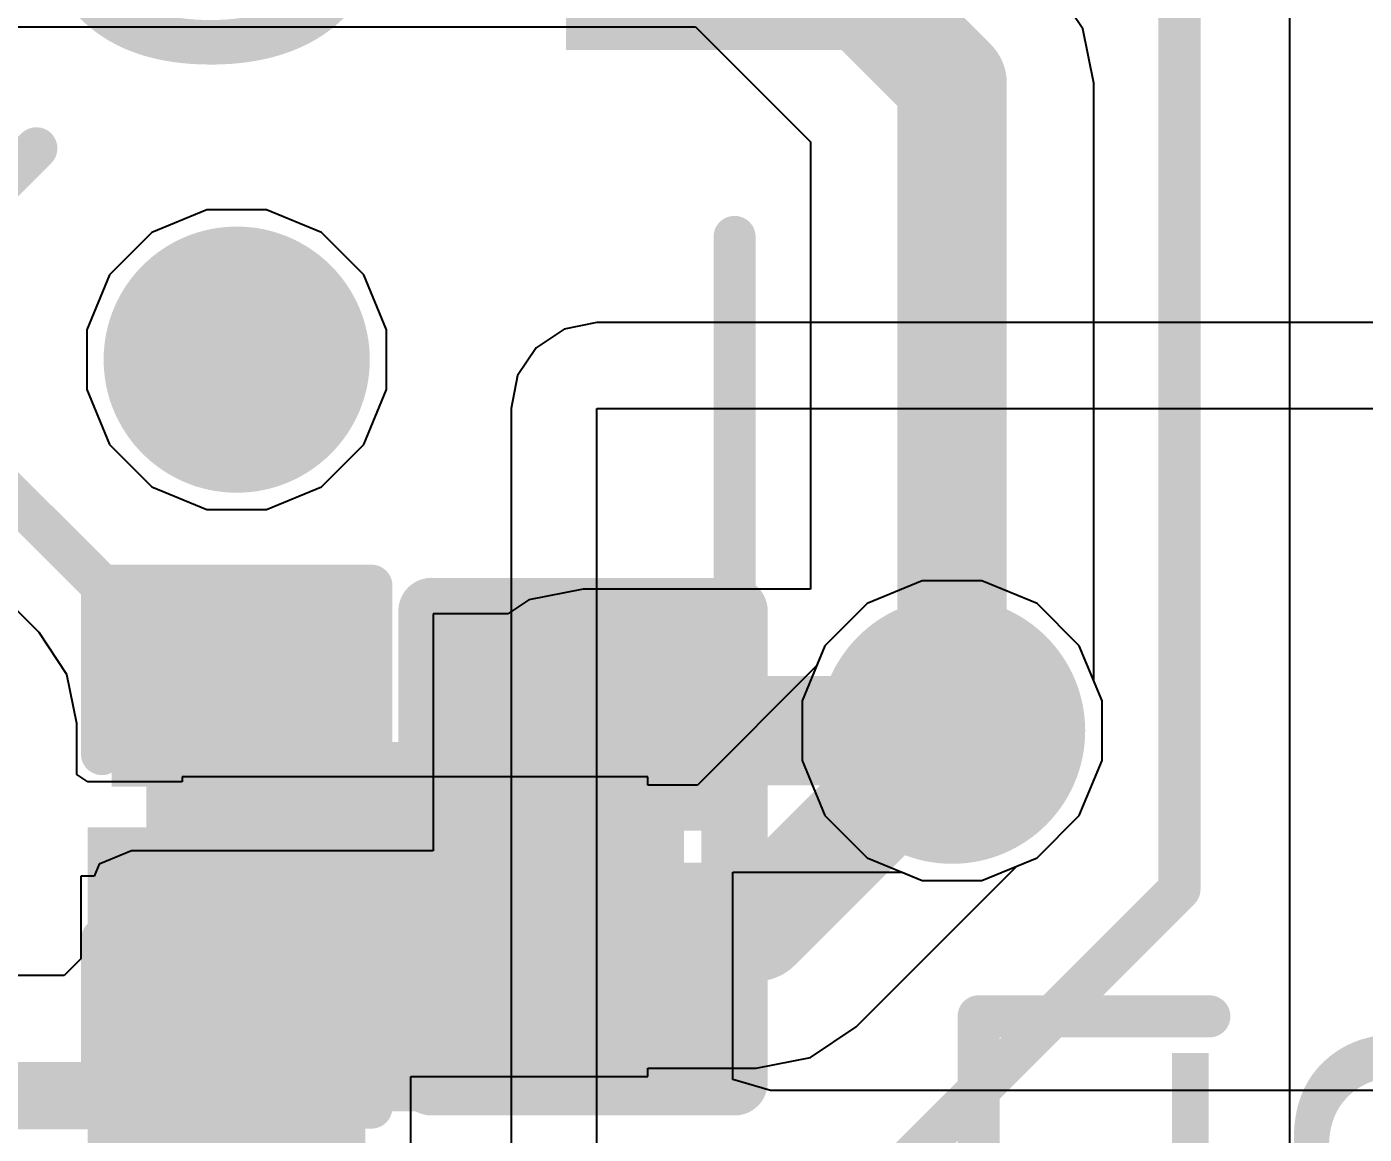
# Model space of a CAD drawing. Header units: inches. Extents: x -2.7 to 10.9, y -2.9 to 7.4.
# Drawn here: x -0.2661 to -0.1072, y -2.4992 to -2.3676 of the extents above; entities that cross this region are included whole.
import ezdxf

# ---------------------------------------------------------------- set-up
doc = ezdxf.new("R2010")
doc.units = ezdxf.units.IN
doc.header["$MEASUREMENT"] = 0
for name, color, linetype in [('Board Outline', 216, 'Continuous'), ('Bottom Layer', 5, 'Continuous'), ('Bottom Overlay', 54, 'Continuous'), ('Bottom Paste', 16, 'Continuous'), ('Bottom Solder', 6, 'Continuous'), ('Drill Drawing', 1, 'Continuous'), ('Layer 2', 16, 'Continuous'), ('Layer 3', 76, 'Continuous'), ('Top Layer', 1, 'Continuous'), ('Top Overlay', 2, 'Continuous'), ('Top Paste', 8, 'Continuous'), ('Top Solder', 216, 'Continuous'), ('Via Holes', 16, 'Continuous')]:
    doc.layers.add(name, color=color, linetype=linetype)
doc.styles.add('Arial', font='', dxfattribs={"height": 0.2})
doc.styles.get('Arial').set_extended_font_data('Arial')

# ---------------------------------------------------------------- blocks, each defined once
blk = doc.blocks.new('IND_0402_B_68')
at = {"layer": 'Bottom Layer'}
for points in [[(-0.02165, 0.01181), (-0.00591, 0.01181), (-0.00591, -0.01181), (-0.02165, -0.01181)], [(0.00591, 0.01181), (0.02165, 0.01181), (0.02165, -0.01181), (0.00591, -0.01181)]]:
    blk.add_hatch(color=5, dxfattribs=at).paths.add_polyline_path(points)
at = {"layer": 'Bottom Paste'}
for points in [[(-0.02165, 0.01181), (-0.00591, 0.01181), (-0.00591, -0.01181), (-0.02165, -0.01181)], [(0.00591, 0.01181), (0.02165, 0.01181), (0.02165, -0.01181), (0.00591, -0.01181)]]:
    blk.add_hatch(color=16, dxfattribs=at).paths.add_polyline_path(points)
at = {"layer": 'Bottom Solder'}
for points in [[(-0.02565, 0.01581), (-0.00191, 0.01581), (-0.00191, -0.01581), (-0.02565, -0.01581)], [(0.00191, 0.01581), (0.02565, 0.01581), (0.02565, -0.01581), (0.00191, -0.01581)]]:
    blk.add_hatch(color=6, dxfattribs=at).paths.add_polyline_path(points)
at = {"layer": 'Bottom Overlay'}
for points in [[(-0.028, -0.018, 0.00787, 0.00787, 0), (-0.028, 0.018, 0.00787, 0.00787, 0)], [(-0.028, 0.018, 0.00787, 0.00787, 0), (-0.012, 0.018, 0.00787, 0.00787, 0)], [(-0.012, 0.018, 0.00787, 0.00787, 0), (0.028, 0.018, 0.00787, 0.00787, 0)], [(0.028, -0.018, 0.00787, 0.00787, 0), (0.028, 0.018, 0.00787, 0.00787, 0)], [(-0.028, -0.018, 0.00787, 0.00787, 0), (-0.012, -0.018, 0.00787, 0.00787, 0)], [(-0.012, -0.018, 0.00787, 0.00787, 0), (0.028, -0.018, 0.00787, 0.00787, 0)]]:
    blk.add_lwpolyline(points, format="xyseb", dxfattribs=at)
for points in [[(-0.02997, 0.018, 0.00394, 0.00394, 1), (-0.02603, 0.018, 0.00394, 0.00394, 1)], [(-0.02997, 0.018, 0.00394, 0.00394, 1), (-0.02603, 0.018, 0.00394, 0.00394, 1)], [(-0.01397, 0.018, 0.00394, 0.00394, 1), (-0.01003, 0.018, 0.00394, 0.00394, 1)], [(-0.01397, 0.018, 0.00394, 0.00394, 1), (-0.01003, 0.018, 0.00394, 0.00394, 1)], [(0.02603, 0.018, 0.00394, 0.00394, 1), (0.02997, 0.018, 0.00394, 0.00394, 1)], [(0.02603, 0.018, 0.00394, 0.00394, 1), (0.02997, 0.018, 0.00394, 0.00394, 1)], [(-0.02997, -0.018, 0.00394, 0.00394, 1), (-0.02603, -0.018, 0.00394, 0.00394, 1)], [(-0.02997, -0.018, 0.00394, 0.00394, 1), (-0.02603, -0.018, 0.00394, 0.00394, 1)], [(-0.01397, -0.018, 0.00394, 0.00394, 1), (-0.01003, -0.018, 0.00394, 0.00394, 1)], [(-0.01397, -0.018, 0.00394, 0.00394, 1), (-0.01003, -0.018, 0.00394, 0.00394, 1)], [(0.02603, -0.018, 0.00394, 0.00394, 1), (0.02997, -0.018, 0.00394, 0.00394, 1)], [(0.02603, -0.018, 0.00394, 0.00394, 1), (0.02997, -0.018, 0.00394, 0.00394, 1)]]:
    blk.add_lwpolyline(points, format="xyseb", close=True, dxfattribs=at)
blk = doc.blocks.new('IND_0402_69')
at = {"layer": 'Top Layer'}
for points in [[(-0.02165, 0.01181), (-0.00591, 0.01181), (-0.00591, -0.01181), (-0.02165, -0.01181)], [(0.00591, 0.01181), (0.02165, 0.01181), (0.02165, -0.01181), (0.00591, -0.01181)]]:
    blk.add_hatch(color=1, dxfattribs=at).paths.add_polyline_path(points)
at = {"layer": 'Top Paste'}
for points in [[(-0.02165, 0.01181), (-0.00591, 0.01181), (-0.00591, -0.01181), (-0.02165, -0.01181)], [(0.00591, 0.01181), (0.02165, 0.01181), (0.02165, -0.01181), (0.00591, -0.01181)]]:
    blk.add_hatch(color=8, dxfattribs=at).paths.add_polyline_path(points)
at = {"layer": 'Top Solder'}
for points in [[(-0.02565, 0.01581), (-0.00191, 0.01581), (-0.00191, -0.01581), (-0.02565, -0.01581)], [(0.00191, 0.01581), (0.02565, 0.01581), (0.02565, -0.01581), (0.00191, -0.01581)]]:
    blk.add_hatch(color=216, dxfattribs=at).paths.add_polyline_path(points)
at = {"layer": 'Top Overlay'}
for points in [[(-0.028, 0.018, 0.00787, 0.00787, 0), (-0.012, 0.018, 0.00787, 0.00787, 0)], [(-0.028, 0.018, 0.00787, 0.00787, 0), (-0.028, -0.018, 0.00787, 0.00787, 0)], [(-0.012, 0.018, 0.00787, 0.00787, 0), (0.028, 0.018, 0.00787, 0.00787, 0)], [(0.028, 0.018, 0.00787, 0.00787, 0), (0.028, -0.018, 0.00787, 0.00787, 0)], [(-0.028, -0.018, 0.00787, 0.00787, 0), (-0.012, -0.018, 0.00787, 0.00787, 0)], [(-0.012, -0.018, 0.00787, 0.00787, 0), (0.028, -0.018, 0.00787, 0.00787, 0)]]:
    blk.add_lwpolyline(points, format="xyseb", dxfattribs=at)
for points in [[(-0.02997, 0.018, 0.00394, 0.00394, 1), (-0.02603, 0.018, 0.00394, 0.00394, 1)], [(-0.02997, 0.018, 0.00394, 0.00394, 1), (-0.02603, 0.018, 0.00394, 0.00394, 1)], [(-0.01397, 0.018, 0.00394, 0.00394, 1), (-0.01003, 0.018, 0.00394, 0.00394, 1)], [(-0.01397, 0.018, 0.00394, 0.00394, 1), (-0.01003, 0.018, 0.00394, 0.00394, 1)], [(0.02603, 0.018, 0.00394, 0.00394, 1), (0.02997, 0.018, 0.00394, 0.00394, 1)], [(0.02603, 0.018, 0.00394, 0.00394, 1), (0.02997, 0.018, 0.00394, 0.00394, 1)], [(-0.02997, -0.018, 0.00394, 0.00394, 1), (-0.02603, -0.018, 0.00394, 0.00394, 1)], [(-0.02997, -0.018, 0.00394, 0.00394, 1), (-0.02603, -0.018, 0.00394, 0.00394, 1)], [(-0.01397, -0.018, 0.00394, 0.00394, 1), (-0.01003, -0.018, 0.00394, 0.00394, 1)], [(-0.01397, -0.018, 0.00394, 0.00394, 1), (-0.01003, -0.018, 0.00394, 0.00394, 1)], [(0.02603, -0.018, 0.00394, 0.00394, 1), (0.02997, -0.018, 0.00394, 0.00394, 1)], [(0.02603, -0.018, 0.00394, 0.00394, 1), (0.02997, -0.018, 0.00394, 0.00394, 1)]]:
    blk.add_lwpolyline(points, format="xyseb", close=True, dxfattribs=at)
blk = doc.blocks.new('C___0402_86')
at = {"layer": 'Top Layer'}
for points in [[(-0.0275, -0.0125), (-0.0275, 0.0125), (-0.0095, 0.0125), (-0.0095, -0.0125)], [(0.0095, -0.0125), (0.0095, 0.0125), (0.0275, 0.0125), (0.0275, -0.0125)]]:
    blk.add_hatch(color=1, dxfattribs=at).paths.add_polyline_path(points)
at = {"layer": 'Top Paste'}
for points in [[(-0.0275, -0.0125), (-0.0275, 0.0125), (-0.0095, 0.0125), (-0.0095, -0.0125)], [(0.0095, -0.0125), (0.0095, 0.0125), (0.0275, 0.0125), (0.0275, -0.0125)]]:
    blk.add_hatch(color=8, dxfattribs=at).paths.add_polyline_path(points)
at = {"layer": 'Top Solder'}
for points in [[(-0.02986, -0.01486), (-0.02986, 0.01486), (-0.00714, 0.01486), (-0.00714, -0.01486)], [(0.00714, -0.01486), (0.00714, 0.01486), (0.02986, 0.01486), (0.02986, -0.01486)]]:
    blk.add_hatch(color=216, dxfattribs=at).paths.add_polyline_path(points)
at = {"layer": 'Top Overlay'}
for points in [[(-0.031, -0.016, 0.005, 0.005, 0), (-0.031, 0.016, 0.005, 0.005, 0)], [(-0.011, 0.016, 0.005, 0.005, 0), (-0.031, 0.016, 0.005, 0.005, 0)], [(0.031, 0.016, 0.005, 0.005, 0), (0.011, 0.016, 0.005, 0.005, 0)], [(0.031, -0.016, 0.005, 0.005, 0), (0.031, 0.016, 0.005, 0.005, 0)], [(-0.011, -0.016, 0.005, 0.005, 0), (-0.031, -0.016, 0.005, 0.005, 0)], [(0.031, -0.016, 0.005, 0.005, 0), (0.011, -0.016, 0.005, 0.005, 0)]]:
    blk.add_lwpolyline(points, format="xyseb", dxfattribs=at)
for points in [[(-0.03225, 0.016, 0.0025, 0.0025, 1), (-0.02975, 0.016, 0.0025, 0.0025, 1)], [(-0.03225, 0.016, 0.0025, 0.0025, 1), (-0.02975, 0.016, 0.0025, 0.0025, 1)], [(-0.01225, 0.016, 0.0025, 0.0025, 1), (-0.00975, 0.016, 0.0025, 0.0025, 1)], [(0.00975, 0.016, 0.0025, 0.0025, 1), (0.01225, 0.016, 0.0025, 0.0025, 1)], [(0.02975, 0.016, 0.0025, 0.0025, 1), (0.03225, 0.016, 0.0025, 0.0025, 1)], [(0.02975, 0.016, 0.0025, 0.0025, 1), (0.03225, 0.016, 0.0025, 0.0025, 1)], [(-0.03225, -0.016, 0.0025, 0.0025, 1), (-0.02975, -0.016, 0.0025, 0.0025, 1)], [(-0.03225, -0.016, 0.0025, 0.0025, 1), (-0.02975, -0.016, 0.0025, 0.0025, 1)], [(-0.01225, -0.016, 0.0025, 0.0025, 1), (-0.00975, -0.016, 0.0025, 0.0025, 1)], [(0.00975, -0.016, 0.0025, 0.0025, 1), (0.01225, -0.016, 0.0025, 0.0025, 1)], [(0.02975, -0.016, 0.0025, 0.0025, 1), (0.03225, -0.016, 0.0025, 0.0025, 1)], [(0.02975, -0.016, 0.0025, 0.0025, 1), (0.03225, -0.016, 0.0025, 0.0025, 1)]]:
    blk.add_lwpolyline(points, format="xyseb", close=True, dxfattribs=at)

msp = doc.modelspace()

# ---------------------------------------------------------------- hatches: boundary and pattern name
at = {"layer": 'Bottom Layer'}
h = msp.add_hatch(color=5, dxfattribs=at)
edge = h.paths.add_edge_path()
edge.add_arc((-0.24111, -2.4072), 0.01181, 0, 360)
h = msp.add_hatch(color=5, dxfattribs=at)
edge = h.paths.add_edge_path()
edge.add_arc((-0.15613, -2.45129), 0.01181, 0, 360)
msp.add_hatch(color=5, dxfattribs=at).paths.add_polyline_path([(-0.25881, -2.55349), (-0.22583, -2.55349), (-0.22583, -2.46275), (-0.25881, -2.46275)])
at = {"layer": 'Bottom Solder'}
h = msp.add_hatch(color=6, dxfattribs=at)
edge = h.paths.add_edge_path()
edge.add_arc((-0.24111, -2.4072), 0.01581, 0, 360)
h = msp.add_hatch(color=6, dxfattribs=at)
edge = h.paths.add_edge_path()
edge.add_arc((-0.15613, -2.45129), 0.01581, 0, 360)
at = {"layer": 'Layer 2'}
h = msp.add_hatch(color=16, dxfattribs=at)
edge = h.paths.add_edge_path()
edge.add_arc((-0.24111, -2.4072), 0.01181, 0, 360)
h = msp.add_hatch(color=16, dxfattribs=at)
edge = h.paths.add_edge_path()
edge.add_arc((-0.15613, -2.45129), 0.01181, 0, 360)
at = {"layer": 'Layer 3'}
h = msp.add_hatch(color=76, dxfattribs=at)
edge = h.paths.add_edge_path()
edge.add_arc((-0.24111, -2.4072), 0.01181, 0, 360)
h = msp.add_hatch(color=76, dxfattribs=at)
edge = h.paths.add_edge_path()
edge.add_arc((-0.15613, -2.45129), 0.01181, 0, 360)
at = {"layer": 'Top Layer'}
h = msp.add_hatch(color=1, dxfattribs=at)
edge = h.paths.add_edge_path()
edge.add_arc((-0.24111, -2.4072), 0.01181, 0, 360)
h = msp.add_hatch(color=1, dxfattribs=at)
edge = h.paths.add_edge_path()
edge.add_arc((-0.15613, -2.45129), 0.01181, 0, 360)
msp.add_hatch(color=1, dxfattribs=at).paths.add_polyline_path([(-0.25361, -2.49256), (-0.18816, -2.49256), (-0.18816, -2.47097), (-0.25361, -2.47097)])
at = {"layer": 'Top Solder'}
h = msp.add_hatch(color=216, dxfattribs=at)
edge = h.paths.add_edge_path()
edge.add_arc((-0.24111, -2.4072), 0.01581, 0, 360)
h = msp.add_hatch(color=216, dxfattribs=at)
edge = h.paths.add_edge_path()
edge.add_arc((-0.15613, -2.45129), 0.01581, 0, 360)
at = {"layer": 'Via Holes'}
h = msp.add_hatch(color=7, dxfattribs=at)
edge = h.paths.add_edge_path()
edge.add_arc((-0.24111, -2.4072), 0.00591, 0, 360)
h = msp.add_hatch(color=7, dxfattribs=at)
edge = h.paths.add_edge_path()
edge.add_arc((-0.15613, -2.45129), 0.00591, 0, 360)

# ---------------------------------------------------------------- linework, layer by layer
at = {"layer": 'Board Outline'}
msp.add_lwpolyline([(2.84412, -0.24125, 0.005, 0.005, -0.741893), (-2.49969, -1.37795, 0.005, 0.005, 0)], format="xyseb", dxfattribs=at)
at = {"layer": 'Bottom Layer'}
for p, q in [((-0.11607, -2.30098), (-0.11607, -2.55484)), ((-0.26459, -2.43962), (-0.28282, -2.42139)), ((-0.15968, -2.43347), (-0.16622, -2.43619)), ((-0.15259, -2.43347), (-0.15968, -2.43347)), ((-0.14604, -2.43619), (-0.15259, -2.43347)), ((-0.16622, -2.43619), (-0.17123, -2.4412)), ((-0.14103, -2.4412), (-0.14604, -2.43619)), ((-0.26127, -2.44459), (-0.26459, -2.43962)), ((-0.17123, -2.4412), (-0.17222, -2.44358)), ((-0.13832, -2.44774), (-0.14103, -2.4412)), ((-0.26011, -2.45044), (-0.26127, -2.44459)), ((-0.17222, -2.44358), (-0.18638, -2.45774)), ((-0.13832, -2.45483), (-0.13832, -2.44774)), ((-0.26011, -2.45647), (-0.26011, -2.45044)), ((-0.14103, -2.46137), (-0.13832, -2.45483)), ((-0.25881, -2.45734), (-0.26011, -2.45647)), ((-0.24758, -2.45734), (-0.25881, -2.45734)), ((-0.19227, -2.45675), (-0.24758, -2.45675)), ((-0.24758, -2.45675), (-0.24758, -2.45734)), ((-0.19227, -2.45774), (-0.19227, -2.45675)), ((-0.18638, -2.45774), (-0.19227, -2.45774)), ((-0.14604, -2.46638), (-0.14103, -2.46137)), ((-0.16752, -2.48646), (-0.14843, -2.46737)), ((-0.14843, -2.46737), (-0.14604, -2.46638)), ((-0.17297, -2.49011), (-0.16752, -2.48646)), ((-0.17941, -2.49139), (-0.17297, -2.49011)), ((-0.22042, -2.50648), (-0.22042, -2.49238)), ((-0.22042, -2.49238), (-0.19227, -2.49238)), ((-0.19227, -2.49238), (-0.19227, -2.49139)), ((-0.19227, -2.49139), (-0.17941, -2.49139))]:
    msp.add_line(p, q, dxfattribs=at)
for points in [[(-0.17941, -2.47456, 0.013, 0.013, 0), (-0.15613, -2.45129, 0.013, 0.013, 0)], [(-0.20614, -2.47456, 0.013, 0.013, 0), (-0.17941, -2.47456, 0.013, 0.013, 0)]]:
    msp.add_lwpolyline(points, format="xyseb", dxfattribs=at)
for points in [[(-0.15938, -2.45129, 0.0065, 0.0065, 1), (-0.15288, -2.45129, 0.0065, 0.0065, 1)], [(-0.20939, -2.47456, 0.0065, 0.0065, 1), (-0.20289, -2.47456, 0.0065, 0.0065, 1)], [(-0.18266, -2.47456, 0.0065, 0.0065, 1), (-0.17616, -2.47456, 0.0065, 0.0065, 1)], [(-0.18266, -2.47456, 0.0065, 0.0065, 1), (-0.17616, -2.47456, 0.0065, 0.0065, 1)]]:
    msp.add_lwpolyline(points, format="xyseb", close=True, dxfattribs=at)
at = {"layer": 'Bottom Overlay'}
for points in [[(-0.15298, -2.48522, 0.005, 0.005, 0), (-0.12557, -2.48522, 0.005, 0.005, 0)], [(-0.15298, -2.50898, 0.005, 0.005, 0), (-0.15298, -2.48522, 0.005, 0.005, 0)]]:
    msp.add_lwpolyline(points, format="xyseb", dxfattribs=at)
for points in [[(-0.15423, -2.48522, 0.0025, 0.0025, 1), (-0.15173, -2.48522, 0.0025, 0.0025, 1)], [(-0.15423, -2.48522, 0.0025, 0.0025, 1), (-0.15173, -2.48522, 0.0025, 0.0025, 1)], [(-0.12682, -2.48522, 0.0025, 0.0025, 1), (-0.12432, -2.48522, 0.0025, 0.0025, 1)]]:
    msp.add_lwpolyline(points, format="xyseb", close=True, dxfattribs=at)
at = {"layer": 'Drill Drawing'}
for points in [[(-0.24611, -2.4022, 0.002, 0.002, 0), (-0.24111, -2.3972, 0.002, 0.002, 0)], [(-0.24111, -2.3972, 0.002, 0.002, 0), (-0.23611, -2.4022, 0.002, 0.002, 0)], [(-0.24411, -2.4042, 0.002, 0.002, 0), (-0.24111, -2.4012, 0.002, 0.002, 0)], [(-0.24111, -2.4012, 0.002, 0.002, 0), (-0.23811, -2.4042, 0.002, 0.002, 0)], [(-0.25111, -2.4022, 0.002, 0.002, 0), (-0.24611, -2.4072, 0.002, 0.002, 0)], [(-0.25111, -2.4022, 0.002, 0.002, 0), (-0.24611, -2.4022, 0.002, 0.002, 0)], [(-0.23611, -2.4022, 0.002, 0.002, 0), (-0.23111, -2.4022, 0.002, 0.002, 0)], [(-0.23611, -2.4072, 0.002, 0.002, 0), (-0.23111, -2.4022, 0.002, 0.002, 0)], [(-0.24711, -2.4042, 0.002, 0.002, 0), (-0.24411, -2.4072, 0.002, 0.002, 0)], [(-0.24711, -2.4042, 0.002, 0.002, 0), (-0.24411, -2.4042, 0.002, 0.002, 0)], [(-0.23811, -2.4042, 0.002, 0.002, 0), (-0.23511, -2.4042, 0.002, 0.002, 0)], [(-0.23811, -2.4072, 0.002, 0.002, 0), (-0.23511, -2.4042, 0.002, 0.002, 0)], [(-0.25111, -2.4122, 0.002, 0.002, 0), (-0.24611, -2.4072, 0.002, 0.002, 0)], [(-0.24711, -2.4102, 0.002, 0.002, 0), (-0.24411, -2.4072, 0.002, 0.002, 0)], [(-0.23811, -2.4072, 0.002, 0.002, 0), (-0.23511, -2.4102, 0.002, 0.002, 0)], [(-0.23611, -2.4072, 0.002, 0.002, 0), (-0.23111, -2.4122, 0.002, 0.002, 0)], [(-0.24711, -2.4102, 0.002, 0.002, 0), (-0.24411, -2.4102, 0.002, 0.002, 0)], [(-0.24411, -2.4102, 0.002, 0.002, 0), (-0.24111, -2.4132, 0.002, 0.002, 0)], [(-0.24111, -2.4132, 0.002, 0.002, 0), (-0.23811, -2.4102, 0.002, 0.002, 0)], [(-0.23811, -2.4102, 0.002, 0.002, 0), (-0.23511, -2.4102, 0.002, 0.002, 0)], [(-0.25111, -2.4122, 0.002, 0.002, 0), (-0.24611, -2.4122, 0.002, 0.002, 0)], [(-0.24611, -2.4122, 0.002, 0.002, 0), (-0.24111, -2.4172, 0.002, 0.002, 0)], [(-0.24111, -2.4172, 0.002, 0.002, 0), (-0.23611, -2.4122, 0.002, 0.002, 0)], [(-0.23611, -2.4122, 0.002, 0.002, 0), (-0.23111, -2.4122, 0.002, 0.002, 0)], [(-0.16113, -2.44629, 0.002, 0.002, 0), (-0.15613, -2.44129, 0.002, 0.002, 0)], [(-0.15613, -2.44129, 0.002, 0.002, 0), (-0.15113, -2.44629, 0.002, 0.002, 0)], [(-0.15913, -2.44829, 0.002, 0.002, 0), (-0.15613, -2.44529, 0.002, 0.002, 0)], [(-0.15613, -2.44529, 0.002, 0.002, 0), (-0.15313, -2.44829, 0.002, 0.002, 0)], [(-0.16613, -2.44629, 0.002, 0.002, 0), (-0.16113, -2.45129, 0.002, 0.002, 0)], [(-0.16613, -2.44629, 0.002, 0.002, 0), (-0.16113, -2.44629, 0.002, 0.002, 0)], [(-0.15113, -2.44629, 0.002, 0.002, 0), (-0.14613, -2.44629, 0.002, 0.002, 0)], [(-0.15113, -2.45129, 0.002, 0.002, 0), (-0.14613, -2.44629, 0.002, 0.002, 0)], [(-0.16213, -2.44829, 0.002, 0.002, 0), (-0.15913, -2.45129, 0.002, 0.002, 0)], [(-0.16213, -2.44829, 0.002, 0.002, 0), (-0.15913, -2.44829, 0.002, 0.002, 0)], [(-0.15313, -2.44829, 0.002, 0.002, 0), (-0.15013, -2.44829, 0.002, 0.002, 0)], [(-0.15313, -2.45129, 0.002, 0.002, 0), (-0.15013, -2.44829, 0.002, 0.002, 0)], [(-0.16613, -2.45629, 0.002, 0.002, 0), (-0.16113, -2.45129, 0.002, 0.002, 0)], [(-0.16213, -2.45429, 0.002, 0.002, 0), (-0.15913, -2.45129, 0.002, 0.002, 0)], [(-0.15313, -2.45129, 0.002, 0.002, 0), (-0.15013, -2.45429, 0.002, 0.002, 0)], [(-0.15113, -2.45129, 0.002, 0.002, 0), (-0.14613, -2.45629, 0.002, 0.002, 0)], [(-0.16213, -2.45429, 0.002, 0.002, 0), (-0.15913, -2.45429, 0.002, 0.002, 0)], [(-0.15913, -2.45429, 0.002, 0.002, 0), (-0.15613, -2.45729, 0.002, 0.002, 0)], [(-0.15613, -2.45729, 0.002, 0.002, 0), (-0.15313, -2.45429, 0.002, 0.002, 0)], [(-0.15313, -2.45429, 0.002, 0.002, 0), (-0.15013, -2.45429, 0.002, 0.002, 0)], [(-0.16613, -2.45629, 0.002, 0.002, 0), (-0.16113, -2.45629, 0.002, 0.002, 0)], [(-0.16113, -2.45629, 0.002, 0.002, 0), (-0.15613, -2.46129, 0.002, 0.002, 0)], [(-0.15613, -2.46129, 0.002, 0.002, 0), (-0.15113, -2.45629, 0.002, 0.002, 0)], [(-0.15113, -2.45629, 0.002, 0.002, 0), (-0.14613, -2.45629, 0.002, 0.002, 0)]]:
    msp.add_lwpolyline(points, format="xyseb", dxfattribs=at)
for points in [[(-0.24161, -2.3972, 0.001, 0.001, 1), (-0.24061, -2.3972, 0.001, 0.001, 1)], [(-0.24161, -2.3972, 0.001, 0.001, 1), (-0.24061, -2.3972, 0.001, 0.001, 1)], [(-0.24161, -2.4012, 0.001, 0.001, 1), (-0.24061, -2.4012, 0.001, 0.001, 1)], [(-0.24161, -2.4012, 0.001, 0.001, 1), (-0.24061, -2.4012, 0.001, 0.001, 1)], [(-0.25161, -2.4022, 0.001, 0.001, 1), (-0.25061, -2.4022, 0.001, 0.001, 1)], [(-0.25161, -2.4022, 0.001, 0.001, 1), (-0.25061, -2.4022, 0.001, 0.001, 1)], [(-0.24661, -2.4022, 0.001, 0.001, 1), (-0.24561, -2.4022, 0.001, 0.001, 1)], [(-0.24661, -2.4022, 0.001, 0.001, 1), (-0.24561, -2.4022, 0.001, 0.001, 1)], [(-0.23661, -2.4022, 0.001, 0.001, 1), (-0.23561, -2.4022, 0.001, 0.001, 1)], [(-0.23661, -2.4022, 0.001, 0.001, 1), (-0.23561, -2.4022, 0.001, 0.001, 1)], [(-0.23161, -2.4022, 0.001, 0.001, 1), (-0.23061, -2.4022, 0.001, 0.001, 1)], [(-0.23161, -2.4022, 0.001, 0.001, 1), (-0.23061, -2.4022, 0.001, 0.001, 1)], [(-0.24761, -2.4042, 0.001, 0.001, 1), (-0.24661, -2.4042, 0.001, 0.001, 1)], [(-0.24761, -2.4042, 0.001, 0.001, 1), (-0.24661, -2.4042, 0.001, 0.001, 1)], [(-0.24461, -2.4042, 0.001, 0.001, 1), (-0.24361, -2.4042, 0.001, 0.001, 1)], [(-0.24461, -2.4042, 0.001, 0.001, 1), (-0.24361, -2.4042, 0.001, 0.001, 1)], [(-0.23861, -2.4042, 0.001, 0.001, 1), (-0.23761, -2.4042, 0.001, 0.001, 1)], [(-0.23861, -2.4042, 0.001, 0.001, 1), (-0.23761, -2.4042, 0.001, 0.001, 1)], [(-0.23561, -2.4042, 0.001, 0.001, 1), (-0.23461, -2.4042, 0.001, 0.001, 1)], [(-0.23561, -2.4042, 0.001, 0.001, 1), (-0.23461, -2.4042, 0.001, 0.001, 1)], [(-0.24661, -2.4072, 0.001, 0.001, 1), (-0.24561, -2.4072, 0.001, 0.001, 1)], [(-0.24661, -2.4072, 0.001, 0.001, 1), (-0.24561, -2.4072, 0.001, 0.001, 1)], [(-0.24461, -2.4072, 0.001, 0.001, 1), (-0.24361, -2.4072, 0.001, 0.001, 1)], [(-0.24461, -2.4072, 0.001, 0.001, 1), (-0.24361, -2.4072, 0.001, 0.001, 1)], [(-0.23861, -2.4072, 0.001, 0.001, 1), (-0.23761, -2.4072, 0.001, 0.001, 1)], [(-0.23861, -2.4072, 0.001, 0.001, 1), (-0.23761, -2.4072, 0.001, 0.001, 1)], [(-0.23661, -2.4072, 0.001, 0.001, 1), (-0.23561, -2.4072, 0.001, 0.001, 1)], [(-0.23661, -2.4072, 0.001, 0.001, 1), (-0.23561, -2.4072, 0.001, 0.001, 1)], [(-0.24761, -2.4102, 0.001, 0.001, 1), (-0.24661, -2.4102, 0.001, 0.001, 1)], [(-0.24761, -2.4102, 0.001, 0.001, 1), (-0.24661, -2.4102, 0.001, 0.001, 1)], [(-0.24461, -2.4102, 0.001, 0.001, 1), (-0.24361, -2.4102, 0.001, 0.001, 1)], [(-0.24461, -2.4102, 0.001, 0.001, 1), (-0.24361, -2.4102, 0.001, 0.001, 1)], [(-0.23861, -2.4102, 0.001, 0.001, 1), (-0.23761, -2.4102, 0.001, 0.001, 1)], [(-0.23861, -2.4102, 0.001, 0.001, 1), (-0.23761, -2.4102, 0.001, 0.001, 1)], [(-0.23561, -2.4102, 0.001, 0.001, 1), (-0.23461, -2.4102, 0.001, 0.001, 1)], [(-0.23561, -2.4102, 0.001, 0.001, 1), (-0.23461, -2.4102, 0.001, 0.001, 1)], [(-0.25161, -2.4122, 0.001, 0.001, 1), (-0.25061, -2.4122, 0.001, 0.001, 1)], [(-0.25161, -2.4122, 0.001, 0.001, 1), (-0.25061, -2.4122, 0.001, 0.001, 1)], [(-0.24661, -2.4122, 0.001, 0.001, 1), (-0.24561, -2.4122, 0.001, 0.001, 1)], [(-0.24661, -2.4122, 0.001, 0.001, 1), (-0.24561, -2.4122, 0.001, 0.001, 1)], [(-0.23661, -2.4122, 0.001, 0.001, 1), (-0.23561, -2.4122, 0.001, 0.001, 1)], [(-0.23661, -2.4122, 0.001, 0.001, 1), (-0.23561, -2.4122, 0.001, 0.001, 1)], [(-0.23161, -2.4122, 0.001, 0.001, 1), (-0.23061, -2.4122, 0.001, 0.001, 1)], [(-0.23161, -2.4122, 0.001, 0.001, 1), (-0.23061, -2.4122, 0.001, 0.001, 1)], [(-0.24161, -2.4132, 0.001, 0.001, 1), (-0.24061, -2.4132, 0.001, 0.001, 1)], [(-0.24161, -2.4132, 0.001, 0.001, 1), (-0.24061, -2.4132, 0.001, 0.001, 1)], [(-0.24161, -2.4172, 0.001, 0.001, 1), (-0.24061, -2.4172, 0.001, 0.001, 1)], [(-0.24161, -2.4172, 0.001, 0.001, 1), (-0.24061, -2.4172, 0.001, 0.001, 1)], [(-0.15663, -2.44129, 0.001, 0.001, 1), (-0.15563, -2.44129, 0.001, 0.001, 1)], [(-0.15663, -2.44129, 0.001, 0.001, 1), (-0.15563, -2.44129, 0.001, 0.001, 1)], [(-0.15663, -2.44529, 0.001, 0.001, 1), (-0.15563, -2.44529, 0.001, 0.001, 1)], [(-0.15663, -2.44529, 0.001, 0.001, 1), (-0.15563, -2.44529, 0.001, 0.001, 1)], [(-0.16663, -2.44629, 0.001, 0.001, 1), (-0.16563, -2.44629, 0.001, 0.001, 1)], [(-0.16663, -2.44629, 0.001, 0.001, 1), (-0.16563, -2.44629, 0.001, 0.001, 1)], [(-0.16163, -2.44629, 0.001, 0.001, 1), (-0.16063, -2.44629, 0.001, 0.001, 1)], [(-0.16163, -2.44629, 0.001, 0.001, 1), (-0.16063, -2.44629, 0.001, 0.001, 1)], [(-0.15163, -2.44629, 0.001, 0.001, 1), (-0.15063, -2.44629, 0.001, 0.001, 1)], [(-0.15163, -2.44629, 0.001, 0.001, 1), (-0.15063, -2.44629, 0.001, 0.001, 1)], [(-0.14663, -2.44629, 0.001, 0.001, 1), (-0.14563, -2.44629, 0.001, 0.001, 1)], [(-0.14663, -2.44629, 0.001, 0.001, 1), (-0.14563, -2.44629, 0.001, 0.001, 1)], [(-0.16263, -2.44829, 0.001, 0.001, 1), (-0.16163, -2.44829, 0.001, 0.001, 1)], [(-0.16263, -2.44829, 0.001, 0.001, 1), (-0.16163, -2.44829, 0.001, 0.001, 1)], [(-0.15963, -2.44829, 0.001, 0.001, 1), (-0.15863, -2.44829, 0.001, 0.001, 1)], [(-0.15963, -2.44829, 0.001, 0.001, 1), (-0.15863, -2.44829, 0.001, 0.001, 1)], [(-0.15363, -2.44829, 0.001, 0.001, 1), (-0.15263, -2.44829, 0.001, 0.001, 1)], [(-0.15363, -2.44829, 0.001, 0.001, 1), (-0.15263, -2.44829, 0.001, 0.001, 1)], [(-0.15063, -2.44829, 0.001, 0.001, 1), (-0.14963, -2.44829, 0.001, 0.001, 1)], [(-0.15063, -2.44829, 0.001, 0.001, 1), (-0.14963, -2.44829, 0.001, 0.001, 1)], [(-0.16163, -2.45129, 0.001, 0.001, 1), (-0.16063, -2.45129, 0.001, 0.001, 1)], [(-0.16163, -2.45129, 0.001, 0.001, 1), (-0.16063, -2.45129, 0.001, 0.001, 1)], [(-0.15963, -2.45129, 0.001, 0.001, 1), (-0.15863, -2.45129, 0.001, 0.001, 1)], [(-0.15963, -2.45129, 0.001, 0.001, 1), (-0.15863, -2.45129, 0.001, 0.001, 1)], [(-0.15363, -2.45129, 0.001, 0.001, 1), (-0.15263, -2.45129, 0.001, 0.001, 1)], [(-0.15363, -2.45129, 0.001, 0.001, 1), (-0.15263, -2.45129, 0.001, 0.001, 1)], [(-0.15163, -2.45129, 0.001, 0.001, 1), (-0.15063, -2.45129, 0.001, 0.001, 1)], [(-0.15163, -2.45129, 0.001, 0.001, 1), (-0.15063, -2.45129, 0.001, 0.001, 1)], [(-0.16263, -2.45429, 0.001, 0.001, 1), (-0.16163, -2.45429, 0.001, 0.001, 1)], [(-0.16263, -2.45429, 0.001, 0.001, 1), (-0.16163, -2.45429, 0.001, 0.001, 1)], [(-0.15963, -2.45429, 0.001, 0.001, 1), (-0.15863, -2.45429, 0.001, 0.001, 1)], [(-0.15963, -2.45429, 0.001, 0.001, 1), (-0.15863, -2.45429, 0.001, 0.001, 1)], [(-0.15363, -2.45429, 0.001, 0.001, 1), (-0.15263, -2.45429, 0.001, 0.001, 1)], [(-0.15363, -2.45429, 0.001, 0.001, 1), (-0.15263, -2.45429, 0.001, 0.001, 1)], [(-0.15063, -2.45429, 0.001, 0.001, 1), (-0.14963, -2.45429, 0.001, 0.001, 1)], [(-0.15063, -2.45429, 0.001, 0.001, 1), (-0.14963, -2.45429, 0.001, 0.001, 1)], [(-0.16663, -2.45629, 0.001, 0.001, 1), (-0.16563, -2.45629, 0.001, 0.001, 1)], [(-0.16663, -2.45629, 0.001, 0.001, 1), (-0.16563, -2.45629, 0.001, 0.001, 1)], [(-0.16163, -2.45629, 0.001, 0.001, 1), (-0.16063, -2.45629, 0.001, 0.001, 1)], [(-0.16163, -2.45629, 0.001, 0.001, 1), (-0.16063, -2.45629, 0.001, 0.001, 1)], [(-0.15163, -2.45629, 0.001, 0.001, 1), (-0.15063, -2.45629, 0.001, 0.001, 1)], [(-0.15163, -2.45629, 0.001, 0.001, 1), (-0.15063, -2.45629, 0.001, 0.001, 1)], [(-0.14663, -2.45629, 0.001, 0.001, 1), (-0.14563, -2.45629, 0.001, 0.001, 1)], [(-0.14663, -2.45629, 0.001, 0.001, 1), (-0.14563, -2.45629, 0.001, 0.001, 1)], [(-0.15663, -2.45729, 0.001, 0.001, 1), (-0.15563, -2.45729, 0.001, 0.001, 1)], [(-0.15663, -2.45729, 0.001, 0.001, 1), (-0.15563, -2.45729, 0.001, 0.001, 1)], [(-0.15663, -2.46129, 0.001, 0.001, 1), (-0.15563, -2.46129, 0.001, 0.001, 1)], [(-0.15663, -2.46129, 0.001, 0.001, 1), (-0.15563, -2.46129, 0.001, 0.001, 1)]]:
    msp.add_lwpolyline(points, format="xyseb", close=True, dxfattribs=at)
at = {"layer": 'Layer 2'}
for p, q in [((-0.15968, -2.43347), (-0.16622, -2.43619)), ((-0.15259, -2.43347), (-0.15968, -2.43347)), ((-0.14604, -2.43619), (-0.15259, -2.43347)), ((-0.16622, -2.43619), (-0.17123, -2.4412)), ((-0.14103, -2.4412), (-0.14604, -2.43619)), ((-0.17123, -2.4412), (-0.17394, -2.44774)), ((-0.13832, -2.44774), (-0.14103, -2.4412)), ((-0.17394, -2.44774), (-0.17394, -2.45483)), ((-0.13832, -2.45483), (-0.13832, -2.44774)), ((-0.17394, -2.45483), (-0.17123, -2.46137)), ((-0.14103, -2.46137), (-0.13832, -2.45483)), ((-0.17123, -2.46137), (-0.16622, -2.46638)), ((-0.14604, -2.46638), (-0.14103, -2.46137)), ((-0.16622, -2.46638), (-0.15968, -2.4691)), ((-0.15259, -2.4691), (-0.14604, -2.46638)), ((-0.15968, -2.4691), (-0.15259, -2.4691))]:
    msp.add_line(p, q, dxfattribs=at)
at = {"layer": 'Layer 3'}
for p, q in [((-0.24465, -2.38939), (-0.2512, -2.3921)), ((-0.23757, -2.38939), (-0.24465, -2.38939)), ((-0.23102, -2.3921), (-0.23757, -2.38939)), ((-0.2512, -2.3921), (-0.25621, -2.39711)), ((-0.22601, -2.39711), (-0.23102, -2.3921)), ((-0.25621, -2.39711), (-0.25892, -2.40366)), ((-0.2233, -2.40366), (-0.22601, -2.39711)), ((-0.25892, -2.40366), (-0.25892, -2.41075)), ((-0.2233, -2.41075), (-0.2233, -2.40366)), ((-0.20223, -2.40358), (-0.20553, -2.40579)), ((-0.19833, -2.4028), (-0.20223, -2.40358)), ((0.17532, -2.4028), (-0.19833, -2.4028)), ((-0.20553, -2.40579), (-0.20775, -2.4091)), ((-0.20775, -2.4091), (-0.20852, -2.413)), ((-0.25892, -2.41075), (-0.25621, -2.41729)), ((-0.22601, -2.41729), (-0.2233, -2.41075)), ((-0.20852, -2.413), (-0.20852, -2.693)), ((-0.19833, -2.693), (-0.19833, -2.413)), ((-0.19833, -2.413), (0.17954, -2.413)), ((-0.25621, -2.41729), (-0.2512, -2.4223)), ((-0.23102, -2.4223), (-0.22601, -2.41729)), ((-0.2512, -2.4223), (-0.24465, -2.42501)), ((-0.23757, -2.42501), (-0.23102, -2.4223)), ((-0.24465, -2.42501), (-0.23757, -2.42501))]:
    msp.add_line(p, q, dxfattribs=at)
at = {"layer": 'Top Layer'}
for p, q in [((-0.14059, -2.36791), (-0.14424, -2.36245)), ((-0.33799, -2.36767), (-0.18661, -2.36767)), ((-0.18661, -2.36767), (-0.17296, -2.38132)), ((-0.13931, -2.37435), (-0.14059, -2.36791)), ((-0.13931, -2.44536), (-0.13931, -2.37435)), ((-0.13931, -2.37435), (-0.13931, -2.37435)), ((-0.17296, -2.38132), (-0.17296, -2.43446)), ((-0.19997, -2.43446), (-0.20641, -2.43574)), ((-0.17296, -2.43446), (-0.19997, -2.43446)), ((-0.20641, -2.43574), (-0.20891, -2.43741)), ((-0.20891, -2.43741), (-0.21778, -2.43741)), ((-0.21778, -2.43741), (-0.21778, -2.46556)), ((-0.13832, -2.44774), (-0.13931, -2.44536)), ((-0.13832, -2.45483), (-0.13832, -2.44774)), ((-0.14103, -2.46137), (-0.13832, -2.45483)), ((-0.14604, -2.46638), (-0.14103, -2.46137)), ((-0.25361, -2.46556), (-0.25744, -2.46714)), ((-0.21778, -2.46556), (-0.25361, -2.46556)), ((-0.25744, -2.46714), (-0.25803, -2.46856)), ((-0.15259, -2.4691), (-0.14604, -2.46638)), ((-0.25803, -2.46856), (-0.25961, -2.46856)), ((-0.25961, -2.46856), (-0.25961, -2.47838)), ((-0.18216, -2.49272), (-0.18216, -2.46811)), ((-0.18216, -2.46811), (-0.16206, -2.46811)), ((-0.16206, -2.46811), (-0.15968, -2.4691)), ((-0.15968, -2.4691), (-0.15259, -2.4691)), ((-0.25961, -2.47838), (-0.2616, -2.48036)), ((-0.2616, -2.48036), (-0.3349, -2.48036)), ((-0.17771, -2.49405), (-0.18216, -2.49272)), ((-0.06242, -2.49405), (-0.17771, -2.49405))]:
    msp.add_line(p, q, dxfattribs=at)
for points in [[(-0.17964, -2.35084, 0.013, 0.013, 0), (-0.15613, -2.37435, 0.013, 0.013, 0)], [(-0.15613, -2.45129, 0.013, 0.013, 0), (-0.15613, -2.37435, 0.013, 0.013, 0)], [(-0.19997, -2.45129, 0.013, 0.013, 0), (-0.15613, -2.45129, 0.013, 0.013, 0)], [(-0.25569, -2.49464, 0.008, 0.008, 0), (-0.24291, -2.48186, 0.008, 0.008, 0)], [(-0.24291, -2.48177, 0.008, 0.008, 0), (-0.24111, -2.48356, 0.008, 0.008, 0)], [(-0.3349, -2.49464, 0.008, 0.008, 0), (-0.25569, -2.49464, 0.008, 0.008, 0)]]:
    msp.add_lwpolyline(points, format="xyseb", dxfattribs=at)
for points in [[(-0.15938, -2.37435, 0.0065, 0.0065, 1), (-0.15288, -2.37435, 0.0065, 0.0065, 1)], [(-0.15938, -2.37435, 0.0065, 0.0065, 1), (-0.15288, -2.37435, 0.0065, 0.0065, 1)], [(-0.20322, -2.45129, 0.0065, 0.0065, 1), (-0.19672, -2.45129, 0.0065, 0.0065, 1)], [(-0.15938, -2.45129, 0.0065, 0.0065, 1), (-0.15288, -2.45129, 0.0065, 0.0065, 1)], [(-0.15938, -2.45129, 0.0065, 0.0065, 1), (-0.15288, -2.45129, 0.0065, 0.0065, 1)], [(-0.24491, -2.48177, 0.004, 0.004, 1), (-0.24091, -2.48177, 0.004, 0.004, 1)], [(-0.24491, -2.48186, 0.004, 0.004, 1), (-0.24091, -2.48186, 0.004, 0.004, 1)], [(-0.24311, -2.48356, 0.004, 0.004, 1), (-0.23911, -2.48356, 0.004, 0.004, 1)], [(-0.25769, -2.49464, 0.004, 0.004, 1), (-0.25369, -2.49464, 0.004, 0.004, 1)], [(-0.25769, -2.49464, 0.004, 0.004, 1), (-0.25369, -2.49464, 0.004, 0.004, 1)]]:
    msp.add_lwpolyline(points, format="xyseb", close=True, dxfattribs=at)
at = {"layer": 'Top Overlay'}
for points in [[(-0.12912, -2.47011, 0.005, 0.005, 0), (-0.12912, -2.3628, 0.005, 0.005, 0)], [(-0.27108, -2.38827, 0.005, 0.005, 0), (-0.26491, -2.38209, 0.005, 0.005, 0)], [(-0.18197, -2.43706, 0.005, 0.005, 0), (-0.18197, -2.39262, 0.005, 0.005, 0)], [(-0.27108, -2.4201, 0.005, 0.005, 0), (-0.25711, -2.43406, 0.005, 0.005, 0)], [(-0.17148, -2.51248, 0.005, 0.005, 0), (-0.12912, -2.47011, 0.005, 0.005, 0)]]:
    msp.add_lwpolyline(points, format="xyseb", dxfattribs=at)
for points in [[(-0.26616, -2.38209, 0.0025, 0.0025, 1), (-0.26366, -2.38209, 0.0025, 0.0025, 1)], [(-0.18322, -2.39262, 0.0025, 0.0025, 1), (-0.18072, -2.39262, 0.0025, 0.0025, 1)], [(-0.25836, -2.43406, 0.0025, 0.0025, 1), (-0.25586, -2.43406, 0.0025, 0.0025, 1)], [(-0.18322, -2.43706, 0.0025, 0.0025, 1), (-0.18072, -2.43706, 0.0025, 0.0025, 1)], [(-0.13037, -2.47011, 0.0025, 0.0025, 1), (-0.12787, -2.47011, 0.0025, 0.0025, 1)], [(-0.13037, -2.47011, 0.0025, 0.0025, 1), (-0.12787, -2.47011, 0.0025, 0.0025, 1)]]:
    msp.add_lwpolyline(points, format="xyseb", close=True, dxfattribs=at)

# ---------------------------------------------------------------- block references
for name, p, rotation in [('C___0402_86', (-0.24111, -2.46506), 270), ('IND_0402_69', (-0.19997, -2.46506), 90)]:
    msp.add_blockref(name, p, dxfattribs=dict(rotation=rotation))
msp.add_blockref('IND_0402_B_68', (-0.21992, -2.47456))

# ---------------------------------------------------------------- texts
at = {"layer": 'Top Overlay', "style": 'Arial'}
for s, p in [('C102', (-0.22401, -2.37498)), ('FB12', (-0.16198, -2.37498)), ('X5', (-0.09001, -2.55332))]:
    msp.add_text(s, height=0.04, rotation=90, dxfattribs=at).set_placement(p)

doc.saveas('drawing.dxf')
